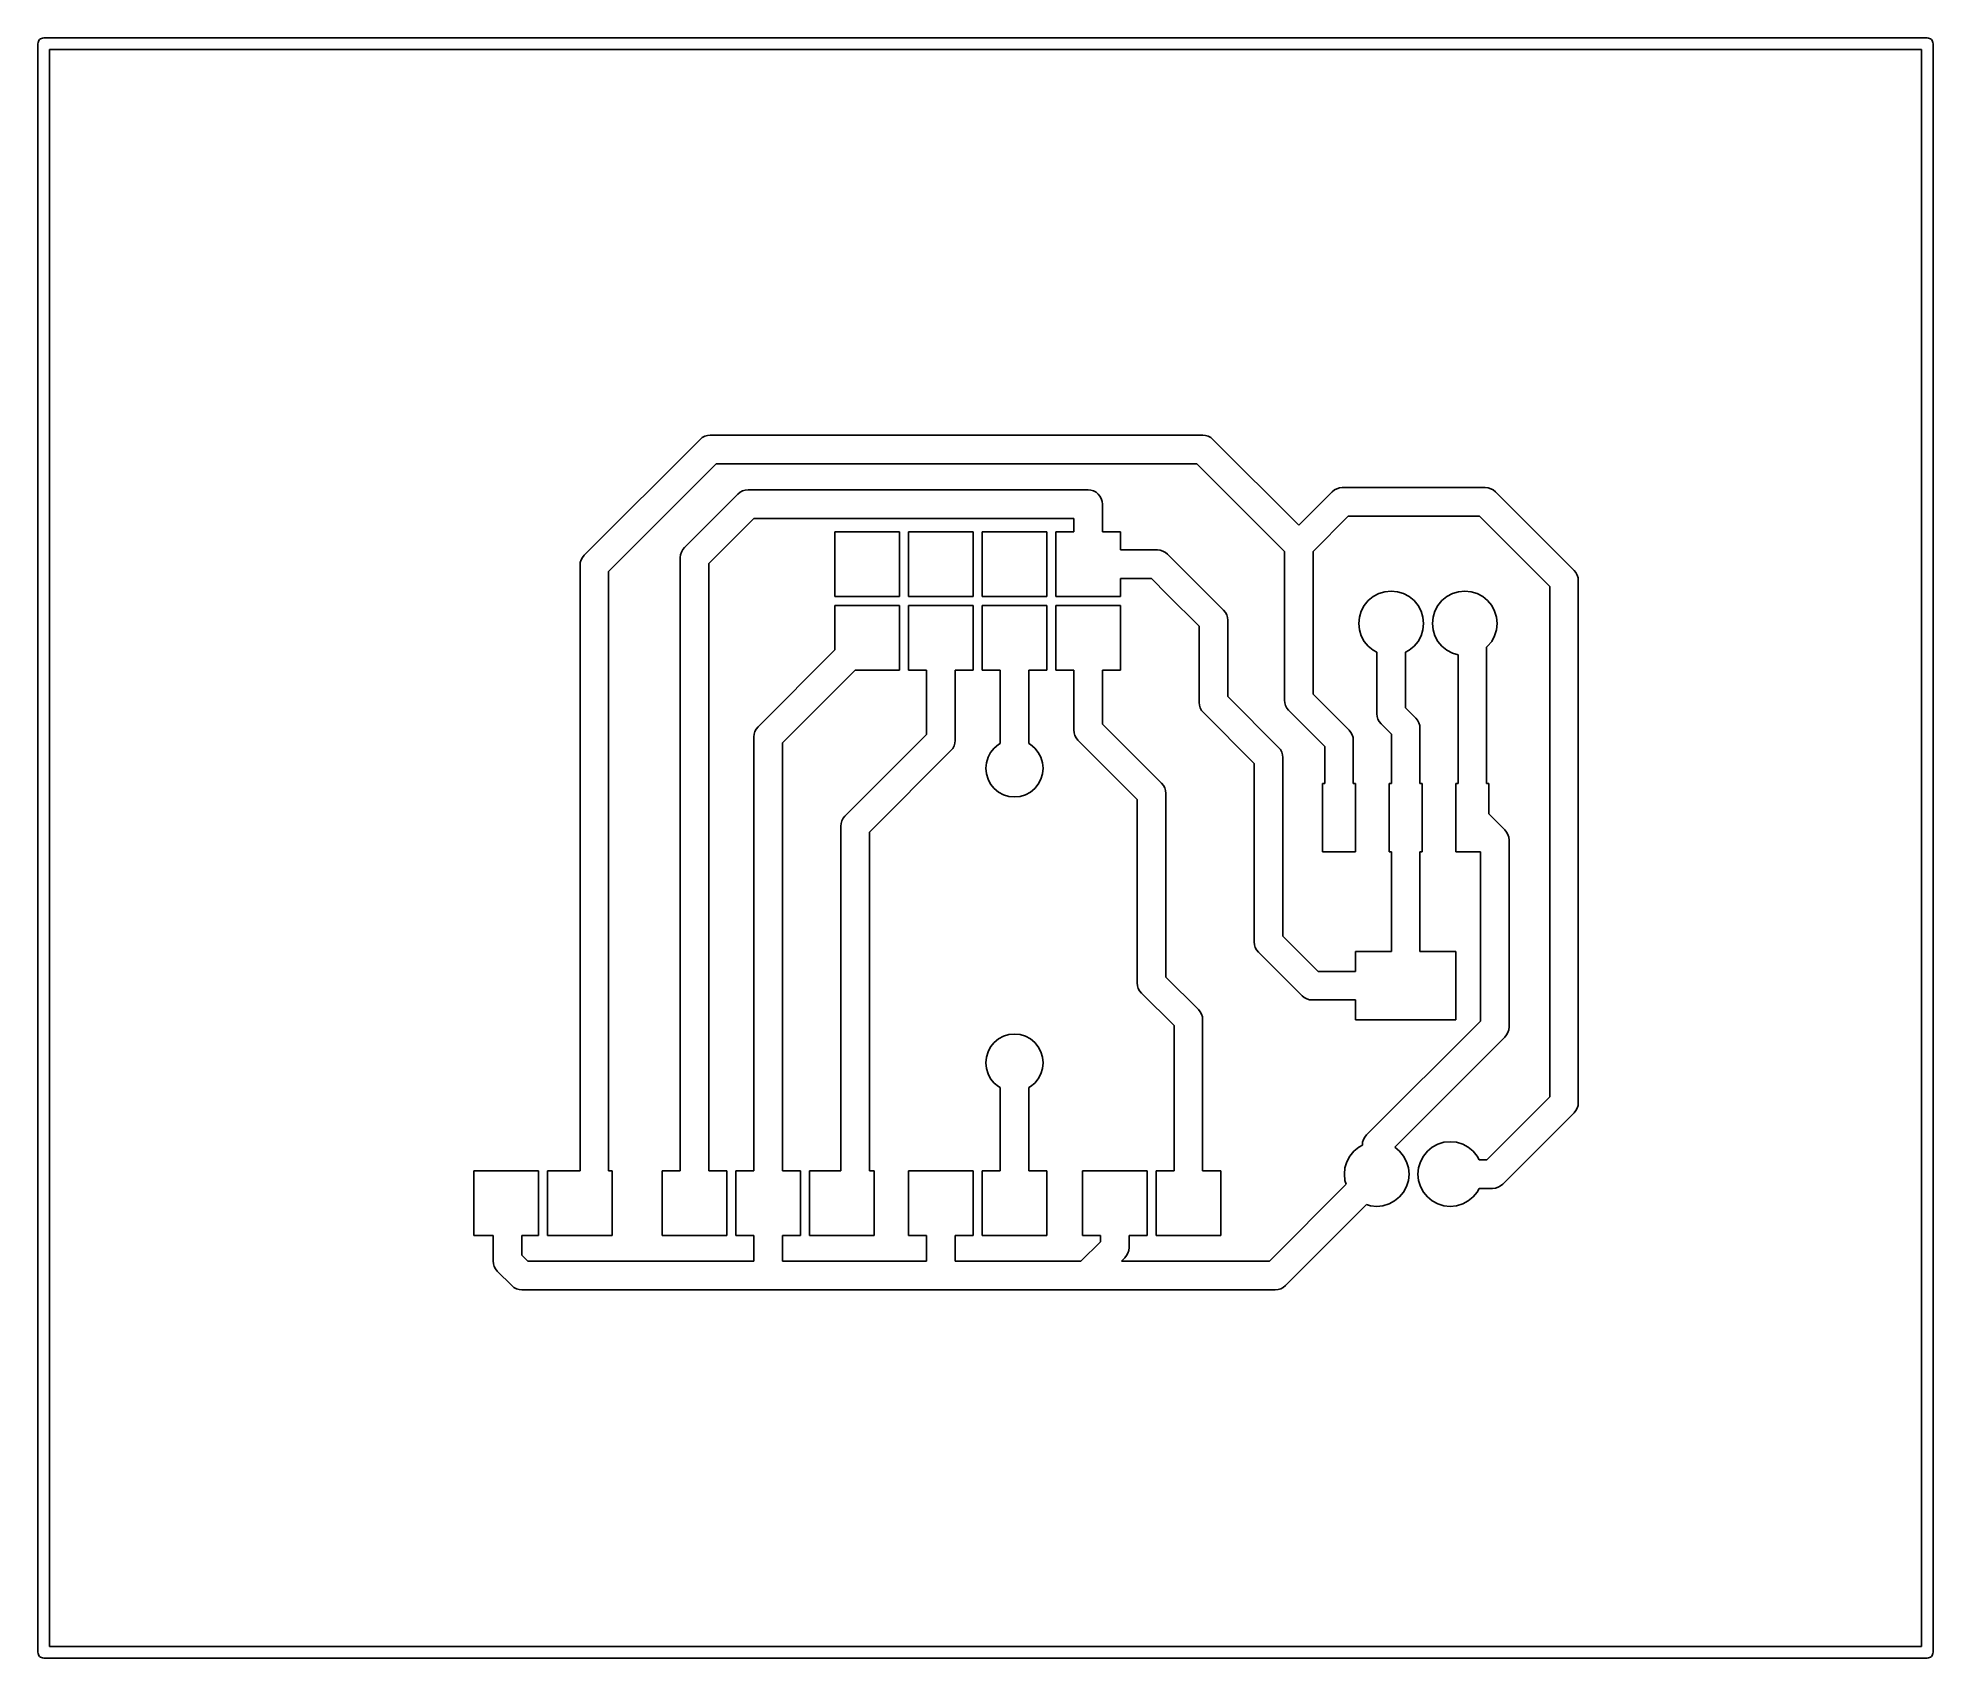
# Model space of a CAD drawing. Extents: x -61.2 to 4.2, y -8.7 to 47.2.
import ezdxf

# ---------------------------------------------------------------- set-up
doc = ezdxf.new("R2010")
doc.units = 0
doc.header["$LTSCALE"] = 0.000394
doc.layers.add('PLAN_1', color=7, linetype='CONTINUOUS')

msp = doc.modelspace()

# ---------------------------------------------------------------- linework, layer by layer
at = {"layer": 'PLAN_1', "color": 4}
for p, q in [((-61.167622, 47.112, 0.2), (-61.186253, 47.077148, 0.2)), ((-61.142551, 47.142548, 0.2), (-61.167622, 47.112, 0.2)), ((-61.112003, 47.167622, 0.2), (-61.142551, 47.142548, 0.2)), ((-61.077152, 47.186249, 0.2), (-61.112003, 47.167622, 0.2)), ((-61.039333, 47.19772, 0.2), (-61.077152, 47.186249, 0.2)), ((-61.000004, 47.201595, 0.2), (-61.039333, 47.19772, 0.2)), ((3.999989, 47.201595, 0.2), (-61.000004, 47.201595, 0.2)), ((4.039318, 47.19772, 0.2), (3.999989, 47.201595, 0.2)), ((4.077137, 47.186249, 0.2), (4.039318, 47.19772, 0.2)), ((4.111988, 47.167622, 0.2), (4.077137, 47.186249, 0.2)), ((4.142536, 47.142548, 0.2), (4.111988, 47.167622, 0.2)), ((4.167606, 47.112, 0.2), (4.142536, 47.142548, 0.2)), ((4.186237, 47.077148, 0.2), (4.167606, 47.112, 0.2)), ((-61.197727, 47.03933, 0.2), (-61.201595, 47, 0.2)), ((-61.201595, 47, 0.2), (-61.201595, -8.5, 0.2)), ((-61.186253, 47.077148, 0.2), (-61.197727, 47.03933, 0.2)), ((3.798397, 46.798405, 0.2), (-60.798412, 46.798405, 0.2)), ((-60.798412, 46.798405, 0.2), (-60.798412, -8.298405, 0.2)), ((3.798397, -8.298405, 0.2), (3.798397, 46.798405, 0.2)), ((4.197712, 47.03933, 0.2), (4.186237, 47.077148, 0.2)), ((4.20158, 47, 0.2), (4.197712, 47.03933, 0.2)), ((4.20158, -8.5, 0.2), (4.20158, 47, 0.2)), ((-38.274284, 33.410496, 0.2), (-38.349098, 33.349098, 0.2)), ((-38.188931, 33.45612, 0.2), (-38.274284, 33.410496, 0.2)), ((-38.096317, 33.484215, 0.2), (-38.188931, 33.45612, 0.2)), ((-38, 33.493698, 0.2), (-38.096317, 33.484215, 0.2)), ((-37, 33.493698, 0.2), (-38, 33.493698, 0.2)), ((-21, 33.493698, 0.2), (-37, 33.493698, 0.2)), ((-20.903683, 33.484215, 0.2), (-21, 33.493698, 0.2)), ((-20.811069, 33.45612, 0.2), (-20.903683, 33.484215, 0.2)), ((-20.725716, 33.410496, 0.2), (-20.811069, 33.45612, 0.2)), ((-20.650902, 33.349098, 0.2), (-20.725716, 33.410496, 0.2)), ((-38.349098, 33.349098, 0.2), (-42.349098, 29.349098, 0.2)), ((-17.689892, 30.388088, 0.2), (-20.650902, 33.349098, 0.2)), ((-41.506302, 28.795502, 0.2), (-37.795502, 32.506302, 0.2)), ((-37.795502, 32.506302, 0.2), (-37, 32.506302, 0.2)), ((-37, 32.506302, 0.2), (-21.204498, 32.506302, 0.2)), ((-21.204498, 32.506302, 0.2), (-18.349098, 29.650902, 0.2)), ((-37.044098, 31.4641, 0.2), (-38.889099, 29.619099, 0.2)), ((-36.969284, 31.525497, 0.2), (-37.044098, 31.4641, 0.2)), ((-36.88393, 31.571121, 0.2), (-36.969284, 31.525497, 0.2)), ((-36.791317, 31.599216, 0.2), (-36.88393, 31.571121, 0.2)), ((-36.695, 31.6087, 0.2), (-36.791317, 31.599216, 0.2)), ((-25.380001, 31.6087, 0.2), (-36.695, 31.6087, 0.2)), ((-24.960003, 31.6087, 0.2), (-25.380001, 31.6087, 0.2)), ((-24.863689, 31.599216, 0.2), (-24.960003, 31.6087, 0.2)), ((-24.771072, 31.571121, 0.2), (-24.863689, 31.599216, 0.2)), ((-24.685719, 31.525497, 0.2), (-24.771072, 31.571121, 0.2)), ((-24.610905, 31.4641, 0.2), (-24.685719, 31.525497, 0.2)), ((-24.549507, 31.389286, 0.2), (-24.610905, 31.4641, 0.2)), ((-16.536556, 31.54142, 0.2), (-17.689892, 30.388088, 0.2)), ((-16.461742, 31.602818, 0.2), (-16.536556, 31.54142, 0.2)), ((-16.376389, 31.648441, 0.2), (-16.461742, 31.602818, 0.2)), ((-16.283772, 31.676537, 0.2), (-16.376389, 31.648441, 0.2)), ((-16.187458, 31.68602, 0.2), (-16.283772, 31.676537, 0.2)), ((-11.251873, 31.68602, 0.2), (-16.187458, 31.68602, 0.2)), ((-11.155556, 31.676537, 0.2), (-11.251873, 31.68602, 0.2)), ((-11.062943, 31.648441, 0.2), (-11.155556, 31.676537, 0.2)), ((-10.977589, 31.602818, 0.2), (-11.062943, 31.648441, 0.2)), ((-10.902775, 31.54142, 0.2), (-10.977589, 31.602818, 0.2)), ((-8.186733, 28.825378, 0.2), (-10.902775, 31.54142, 0.2)), ((-24.503883, 31.303932, 0.2), (-24.549507, 31.389286, 0.2)), ((-24.475788, 31.211319, 0.2), (-24.503883, 31.303932, 0.2)), ((-24.466305, 31.115002, 0.2), (-24.475788, 31.211319, 0.2)), ((-24.466305, 30.156002, 0.2), (-24.466305, 31.115002, 0.2)), ((-38.046303, 29.065502, 0.2), (-36.490501, 30.621304, 0.2)), ((-36.490501, 30.621304, 0.2), (-25.453701, 30.621304, 0.2)), ((-31.464001, 30.156002, 0.2), (-33.696003, 30.156002, 0.2)), ((-33.696003, 30.156002, 0.2), (-33.696003, 27.924, 0.2)), ((-31.464001, 27.924, 0.2), (-31.464001, 30.156002, 0.2)), ((-28.924, 30.156002, 0.2), (-31.156002, 30.156002, 0.2)), ((-31.156002, 30.156002, 0.2), (-31.156002, 27.924, 0.2)), ((-28.924, 27.924, 0.2), (-28.924, 30.156002, 0.2)), ((-26.383999, 30.156002, 0.2), (-28.616001, 30.156002, 0.2)), ((-28.616001, 30.156002, 0.2), (-28.616001, 27.924, 0.2)), ((-26.383999, 27.924, 0.2), (-26.383999, 30.156002, 0.2)), ((-25.453701, 30.156002, 0.2), (-26.076, 30.156002, 0.2)), ((-26.076, 30.156002, 0.2), (-26.076, 27.924, 0.2)), ((-25.453701, 30.621304, 0.2), (-25.453701, 30.156002, 0.2)), ((-23.844006, 30.156002, 0.2), (-24.466305, 30.156002, 0.2)), ((-23.844006, 29.533699, 0.2), (-23.844006, 30.156002, 0.2)), ((-17.196194, 29.485394, 0.2), (-15.98296, 30.698624, 0.2)), ((-15.98296, 30.698624, 0.2), (-11.456371, 30.698624, 0.2)), ((-11.456371, 30.698624, 0.2), (-9.02953, 28.271786, 0.2)), ((-38.99612, 29.458931, 0.2), (-39.024216, 29.366318, 0.2)), ((-38.950497, 29.544285, 0.2), (-38.99612, 29.458931, 0.2)), ((-38.889099, 29.619099, 0.2), (-38.950497, 29.544285, 0.2)), ((-22.566669, 29.533699, 0.2), (-23.844006, 29.533699, 0.2)), ((-22.470356, 29.524216, 0.2), (-22.566669, 29.533699, 0.2)), ((-22.377739, 29.49612, 0.2), (-22.470356, 29.524216, 0.2)), ((-22.292385, 29.450497, 0.2), (-22.377739, 29.49612, 0.2)), ((-22.217571, 29.389099, 0.2), (-22.292385, 29.450497, 0.2)), ((-18.349098, 29.650902, 0.2), (-18.18359, 29.485394, 0.2)), ((-18.18359, 29.485394, 0.2), (-18.18359, 24.351921, 0.2)), ((-17.196194, 24.556419, 0.2), (-17.196194, 29.485394, 0.2)), ((-42.484215, 29.096317, 0.2), (-42.493698, 29, 0.2)), ((-42.493698, 29, 0.2), (-42.493698, 8.116, 0.2)), ((-42.45612, 29.188931, 0.2), (-42.484215, 29.096317, 0.2)), ((-42.410496, 29.274284, 0.2), (-42.45612, 29.188931, 0.2)), ((-42.349098, 29.349098, 0.2), (-42.410496, 29.274284, 0.2)), ((-41.506302, 8.116, 0.2), (-41.506302, 28.795502, 0.2)), ((-39.024216, 29.366318, 0.2), (-39.033699, 29.27, 0.2)), ((-39.033699, 29.27, 0.2), (-39.033699, 8.116, 0.2)), ((-38.046303, 8.116, 0.2), (-38.046303, 29.065502, 0.2)), ((-21.517574, 28.689098, 0.2), (-22.217571, 29.389099, 0.2)), ((-8.125336, 28.750565, 0.2), (-8.186733, 28.825378, 0.2)), ((-23.844006, 27.924, 0.2), (-23.844006, 28.546303, 0.2)), ((-23.844006, 28.546303, 0.2), (-22.771168, 28.546303, 0.2)), ((-22.771168, 28.546303, 0.2), (-22.215771, 27.990902, 0.2)), ((-20.284245, 27.455769, 0.2), (-21.517574, 28.689098, 0.2)), ((-9.02953, 28.271786, 0.2), (-9.02953, 23.345982, 0.2)), ((-8.079712, 28.665211, 0.2), (-8.125336, 28.750565, 0.2)), ((-8.051617, 28.572598, 0.2), (-8.079712, 28.665211, 0.2)), ((-8.042133, 28.47628, 0.2), (-8.051617, 28.572598, 0.2)), ((-8.042133, 23.345982, 0.2), (-8.042133, 28.47628, 0.2)), ((-33.696003, 27.924, 0.2), (-31.464001, 27.924, 0.2)), ((-31.464001, 27.616001, 0.2), (-33.696003, 27.616001, 0.2)), ((-33.696003, 27.616001, 0.2), (-33.696003, 26.082195, 0.2)), ((-31.464001, 25.383999, 0.2), (-31.464001, 27.616001, 0.2)), ((-31.156002, 27.924, 0.2), (-28.924, 27.924, 0.2)), ((-28.924, 27.616001, 0.2), (-31.156002, 27.616001, 0.2)), ((-31.156002, 27.616001, 0.2), (-31.156002, 25.383999, 0.2)), ((-28.924, 25.383999, 0.2), (-28.924, 27.616001, 0.2)), ((-28.616001, 27.924, 0.2), (-26.383999, 27.924, 0.2)), ((-26.383999, 27.616001, 0.2), (-28.616001, 27.616001, 0.2)), ((-28.616001, 27.616001, 0.2), (-28.616001, 25.383999, 0.2)), ((-26.383999, 25.383999, 0.2), (-26.383999, 27.616001, 0.2)), ((-26.076, 27.924, 0.2), (-23.844006, 27.924, 0.2)), ((-23.844006, 27.616001, 0.2), (-26.076, 27.616001, 0.2)), ((-26.076, 27.616001, 0.2), (-26.076, 25.383999, 0.2)), ((-23.844006, 25.383999, 0.2), (-23.844006, 27.616001, 0.2)), ((-22.215771, 27.990902, 0.2), (-21.127041, 26.902172, 0.2)), ((-15.427921, 27.620018, 0.2), (-15.531048, 27.427074, 0.2)), ((-15.289131, 27.789131, 0.2), (-15.427921, 27.620018, 0.2)), ((-15.120014, 27.927921, 0.2), (-15.289131, 27.789131, 0.2)), ((-14.927074, 28.031048, 0.2), (-15.120014, 27.927921, 0.2)), ((-14.71772, 28.094555, 0.2), (-14.927074, 28.031048, 0.2)), ((-14.5, 28.116001, 0.2), (-14.71772, 28.094555, 0.2)), ((-14.28228, 28.094555, 0.2), (-14.5, 28.116001, 0.2)), ((-14.072926, 28.031048, 0.2), (-14.28228, 28.094555, 0.2)), ((-13.879986, 27.927921, 0.2), (-14.072926, 28.031048, 0.2)), ((-13.710869, 27.789131, 0.2), (-13.879986, 27.927921, 0.2)), ((-13.572079, 27.620018, 0.2), (-13.710869, 27.789131, 0.2)), ((-13.468952, 27.427074, 0.2), (-13.572079, 27.620018, 0.2)), ((-12.88792, 27.620018, 0.2), (-12.991055, 27.427074, 0.2)), ((-12.749134, 27.789131, 0.2), (-12.88792, 27.620018, 0.2)), ((-12.580021, 27.927921, 0.2), (-12.749134, 27.789131, 0.2)), ((-12.387077, 28.031048, 0.2), (-12.580021, 27.927921, 0.2)), ((-12.177723, 28.094555, 0.2), (-12.387077, 28.031048, 0.2)), ((-11.960003, 28.116001, 0.2), (-12.177723, 28.094555, 0.2)), ((-11.742283, 28.094555, 0.2), (-11.960003, 28.116001, 0.2)), ((-11.532928, 28.031048, 0.2), (-11.742283, 28.094555, 0.2)), ((-11.339985, 27.927921, 0.2), (-11.532928, 28.031048, 0.2)), ((-11.170872, 27.789131, 0.2), (-11.339985, 27.927921, 0.2)), ((-11.032082, 27.620018, 0.2), (-11.170872, 27.789131, 0.2)), ((-10.928951, 27.427074, 0.2), (-11.032082, 27.620018, 0.2)), ((-21.127041, 26.902172, 0.2), (-21.127041, 24.273331, 0.2)), ((-20.222847, 27.380955, 0.2), (-20.284245, 27.455769, 0.2)), ((-20.177223, 27.295601, 0.2), (-20.222847, 27.380955, 0.2)), ((-20.149128, 27.202988, 0.2), (-20.177223, 27.295601, 0.2)), ((-20.139645, 27.10667, 0.2), (-20.149128, 27.202988, 0.2)), ((-20.139645, 24.477829, 0.2), (-20.139645, 27.10667, 0.2)), ((-15.594555, 27.21772, 0.2), (-15.616001, 27, 0.2)), ((-15.616001, 27, 0.2), (-15.594555, 26.78228, 0.2)), ((-15.531048, 27.427074, 0.2), (-15.594555, 27.21772, 0.2)), ((-13.405445, 27.21772, 0.2), (-13.468952, 27.427074, 0.2)), ((-13.383999, 27, 0.2), (-13.405445, 27.21772, 0.2)), ((-13.405445, 26.78228, 0.2), (-13.383999, 27, 0.2)), ((-13.054562, 27.21772, 0.2), (-13.076, 27, 0.2)), ((-13.076, 27, 0.2), (-13.054562, 26.78228, 0.2)), ((-12.991055, 27.427074, 0.2), (-13.054562, 27.21772, 0.2)), ((-10.865444, 27.21772, 0.2), (-10.928951, 27.427074, 0.2)), ((-10.844002, 27, 0.2), (-10.865444, 27.21772, 0.2)), ((-10.865444, 26.78228, 0.2), (-10.844002, 27, 0.2)), ((-15.594555, 26.78228, 0.2), (-15.531048, 26.572926, 0.2)), ((-15.531048, 26.572926, 0.2), (-15.427921, 26.379982, 0.2)), ((-15.427921, 26.379982, 0.2), (-15.289131, 26.210869, 0.2)), ((-15.289131, 26.210869, 0.2), (-15.120014, 26.072079, 0.2)), ((-13.879986, 26.072079, 0.2), (-13.710869, 26.210869, 0.2)), ((-13.710869, 26.210869, 0.2), (-13.572079, 26.379982, 0.2)), ((-13.572079, 26.379982, 0.2), (-13.468952, 26.572926, 0.2)), ((-13.468952, 26.572926, 0.2), (-13.405445, 26.78228, 0.2)), ((-13.054562, 26.78228, 0.2), (-12.991055, 26.572926, 0.2)), ((-12.991055, 26.572926, 0.2), (-12.88792, 26.379982, 0.2)), ((-12.88792, 26.379982, 0.2), (-12.749134, 26.210869, 0.2)), ((-12.749134, 26.210869, 0.2), (-12.580021, 26.072079, 0.2)), ((-11.206303, 26.181793, 0.2), (-11.170872, 26.210869, 0.2)), ((-11.206303, 21.479496, 0.2), (-11.206303, 26.181793, 0.2)), ((-11.170872, 26.210869, 0.2), (-11.032082, 26.379982, 0.2)), ((-11.032082, 26.379982, 0.2), (-10.928951, 26.572926, 0.2)), ((-10.928951, 26.572926, 0.2), (-10.865444, 26.78228, 0.2)), ((-33.696003, 26.082195, 0.2), (-36.349098, 23.4291, 0.2)), ((-15.120014, 26.072079, 0.2), (-14.993702, 26.004562, 0.2)), ((-14.993702, 26.004562, 0.2), (-14.993702, 23.885002, 0.2)), ((-14.006298, 26.004562, 0.2), (-13.879986, 26.072079, 0.2)), ((-14.006298, 24.0895, 0.2), (-14.006298, 26.004562, 0.2)), ((-12.580021, 26.072079, 0.2), (-12.387077, 25.968952, 0.2)), ((-12.387077, 25.968952, 0.2), (-12.193699, 25.910294, 0.2)), ((-12.193699, 25.910294, 0.2), (-12.193699, 21.479496, 0.2)), ((-35.506302, 22.8755, 0.2), (-32.997807, 25.383999, 0.2)), ((-32.997807, 25.383999, 0.2), (-31.464001, 25.383999, 0.2)), ((-31.156002, 25.383999, 0.2), (-30.533699, 25.383999, 0.2)), ((-30.533699, 25.383999, 0.2), (-30.533699, 23.164497, 0.2)), ((-29.546303, 22.959999, 0.2), (-29.546303, 25.383999, 0.2)), ((-29.546303, 25.383999, 0.2), (-28.924, 25.383999, 0.2)), ((-28.616001, 25.383999, 0.2), (-27.993698, 25.383999, 0.2)), ((-27.993698, 25.383999, 0.2), (-27.993698, 22.852123, 0.2)), ((-27.006298, 22.852119, 0.2), (-27.006298, 25.383999, 0.2)), ((-27.006298, 25.383999, 0.2), (-26.383999, 25.383999, 0.2)), ((-26.076, 25.383999, 0.2), (-25.453701, 25.383999, 0.2)), ((-25.453701, 25.383999, 0.2), (-25.453701, 23.323029, 0.2)), ((-24.466305, 23.527531, 0.2), (-24.466305, 25.383999, 0.2)), ((-24.466305, 25.383999, 0.2), (-23.844006, 25.383999, 0.2)), ((-21.127041, 24.273331, 0.2), (-21.117558, 24.177013, 0.2)), ((-18.384243, 22.722427, 0.2), (-20.139645, 24.477829, 0.2)), ((-18.18359, 24.351921, 0.2), (-18.174107, 24.255604, 0.2)), ((-18.174107, 24.255604, 0.2), (-18.146011, 24.162991, 0.2)), ((-15.950901, 23.311127, 0.2), (-17.196194, 24.556419, 0.2)), ((-21.117558, 24.177013, 0.2), (-21.089462, 24.0844, 0.2)), ((-21.089462, 24.0844, 0.2), (-21.043839, 23.999046, 0.2)), ((-21.043839, 23.999046, 0.2), (-20.982441, 23.924232, 0.2)), ((-20.982441, 23.924232, 0.2), (-19.227039, 22.168835, 0.2)), ((-18.146011, 24.162991, 0.2), (-18.100388, 24.077637, 0.2)), ((-18.100388, 24.077637, 0.2), (-18.03899, 24.002823, 0.2)), ((-18.03899, 24.002823, 0.2), (-16.793697, 22.757534, 0.2)), ((-14.993702, 23.885002, 0.2), (-14.984211, 23.788685, 0.2)), ((-14.984211, 23.788685, 0.2), (-14.95612, 23.696072, 0.2)), ((-14.95612, 23.696072, 0.2), (-14.910496, 23.610718, 0.2)), ((-14.910496, 23.610718, 0.2), (-14.849102, 23.535904, 0.2)), ((-13.650898, 23.734097, 0.2), (-14.006298, 24.0895, 0.2)), ((-13.589504, 23.659283, 0.2), (-13.650898, 23.734097, 0.2)), ((-13.54388, 23.573929, 0.2), (-13.589504, 23.659283, 0.2)), ((-13.515785, 23.481316, 0.2), (-13.54388, 23.573929, 0.2)), ((-36.484215, 23.176315, 0.2), (-36.493698, 23.079998, 0.2)), ((-36.493698, 23.079998, 0.2), (-36.493698, 8.116, 0.2)), ((-36.45612, 23.268929, 0.2), (-36.484215, 23.176315, 0.2)), ((-36.410496, 23.354282, 0.2), (-36.45612, 23.268929, 0.2)), ((-36.349098, 23.4291, 0.2), (-36.410496, 23.354282, 0.2)), ((-30.533699, 23.164497, 0.2), (-33.349098, 20.349098, 0.2)), ((-29.555786, 22.863686, 0.2), (-29.546303, 22.959999, 0.2)), ((-25.453701, 23.323029, 0.2), (-25.444218, 23.226715, 0.2)), ((-25.444218, 23.226715, 0.2), (-25.416122, 23.134098, 0.2)), ((-25.416122, 23.134098, 0.2), (-25.370499, 23.048744, 0.2)), ((-25.370499, 23.048744, 0.2), (-25.309101, 22.97393, 0.2)), ((-25.309101, 22.97393, 0.2), (-23.722549, 21.387379, 0.2)), ((-23.024353, 22.085579, 0.2), (-24.466305, 23.527531, 0.2)), ((-15.889503, 23.236313, 0.2), (-15.950901, 23.311127, 0.2)), ((-15.84388, 23.150959, 0.2), (-15.889503, 23.236313, 0.2)), ((-15.815784, 23.058346, 0.2), (-15.84388, 23.150959, 0.2)), ((-15.806301, 22.962029, 0.2), (-15.815784, 23.058346, 0.2)), ((-15.806301, 21.479496, 0.2), (-15.806301, 22.962029, 0.2)), ((-14.849102, 23.535904, 0.2), (-14.493702, 23.1805, 0.2)), ((-14.493702, 23.1805, 0.2), (-14.493702, 21.479496, 0.2)), ((-13.506298, 23.384998, 0.2), (-13.515785, 23.481316, 0.2)), ((-13.506298, 21.479496, 0.2), (-13.506298, 23.384998, 0.2)), ((-9.02953, 23.345982, 0.2), (-9.02953, 10.668666, 0.2)), ((-8.042133, 10.46417, 0.2), (-8.042133, 23.345982, 0.2)), ((-35.506302, 8.116, 0.2), (-35.506302, 22.8755, 0.2)), ((-32.506302, 19.795502, 0.2), (-29.690903, 22.610901, 0.2)), ((-29.690903, 22.610901, 0.2), (-29.629505, 22.685715, 0.2)), ((-29.629505, 22.685715, 0.2), (-29.583881, 22.771069, 0.2)), ((-29.583881, 22.771069, 0.2), (-29.555786, 22.863686, 0.2)), ((-28.413712, 22.378471, 0.2), (-28.469994, 22.192944, 0.2)), ((-28.322319, 22.549454, 0.2), (-28.413712, 22.378471, 0.2)), ((-28.199326, 22.699326, 0.2), (-28.322319, 22.549454, 0.2)), ((-28.049458, 22.822319, 0.2), (-28.199326, 22.699326, 0.2)), ((-27.993698, 22.852123, 0.2), (-28.049458, 22.822319, 0.2)), ((-26.950542, 22.822319, 0.2), (-27.006298, 22.852119, 0.2)), ((-26.800674, 22.699326, 0.2), (-26.950542, 22.822319, 0.2)), ((-26.677681, 22.549454, 0.2), (-26.800674, 22.699326, 0.2)), ((-26.586288, 22.378471, 0.2), (-26.677681, 22.549454, 0.2)), ((-26.53001, 22.192944, 0.2), (-26.586288, 22.378471, 0.2)), ((-18.322845, 22.647614, 0.2), (-18.384243, 22.722427, 0.2)), ((-18.277222, 22.56226, 0.2), (-18.322845, 22.647614, 0.2)), ((-18.249126, 22.469646, 0.2), (-18.277222, 22.56226, 0.2)), ((-18.239643, 22.373329, 0.2), (-18.249126, 22.469646, 0.2)), ((-18.239643, 16.211166, 0.2), (-18.239643, 22.373329, 0.2)), ((-16.793697, 22.757534, 0.2), (-16.793697, 21.479496, 0.2)), ((-28.469994, 22.192944, 0.2), (-28.488995, 22, 0.2)), ((-28.488995, 22, 0.2), (-28.469994, 21.807056, 0.2)), ((-28.469994, 21.807056, 0.2), (-28.413712, 21.621529, 0.2)), ((-28.413712, 21.621529, 0.2), (-28.322319, 21.450542, 0.2)), ((-26.677681, 21.450542, 0.2), (-26.586288, 21.621529, 0.2)), ((-26.586288, 21.621529, 0.2), (-26.53001, 21.807056, 0.2)), ((-26.511005, 22, 0.2), (-26.53001, 22.192944, 0.2)), ((-26.53001, 21.807056, 0.2), (-26.511005, 22, 0.2)), ((-22.42078, 21.48201, 0.2), (-23.024353, 22.085579, 0.2)), ((-19.227039, 22.168835, 0.2), (-19.227039, 16.006668, 0.2)), ((-28.322319, 21.450542, 0.2), (-28.199326, 21.300674, 0.2)), ((-28.199326, 21.300674, 0.2), (-28.049458, 21.177681, 0.2)), ((-28.049458, 21.177681, 0.2), (-27.878471, 21.086288, 0.2)), ((-27.878471, 21.086288, 0.2), (-27.692944, 21.030006, 0.2)), ((-27.692944, 21.030006, 0.2), (-27.5, 21.011005, 0.2)), ((-27.5, 21.011005, 0.2), (-27.307056, 21.030006, 0.2)), ((-27.307056, 21.030006, 0.2), (-27.121529, 21.086288, 0.2)), ((-27.121529, 21.086288, 0.2), (-26.950542, 21.177681, 0.2)), ((-26.950542, 21.177681, 0.2), (-26.800674, 21.300674, 0.2)), ((-26.800674, 21.300674, 0.2), (-26.677681, 21.450542, 0.2)), ((-23.722549, 21.387379, 0.2), (-23.263577, 20.928413, 0.2)), ((-22.359383, 21.407196, 0.2), (-22.42078, 21.48201, 0.2)), ((-22.313759, 21.321842, 0.2), (-22.359383, 21.407196, 0.2)), ((-22.285664, 21.229225, 0.2), (-22.313759, 21.321842, 0.2)), ((-22.27618, 21.132912, 0.2), (-22.285664, 21.229225, 0.2)), ((-22.27618, 14.798806, 0.2), (-22.27618, 21.132912, 0.2)), ((-16.793697, 21.479496, 0.2), (-16.8699, 21.479496, 0.2)), ((-16.8699, 21.479496, 0.2), (-16.8699, 19.120506, 0.2)), ((-15.730099, 21.479496, 0.2), (-15.806301, 21.479496, 0.2)), ((-15.730099, 19.120506, 0.2), (-15.730099, 21.479496, 0.2)), ((-14.493702, 21.479496, 0.2), (-14.569901, 21.479496, 0.2)), ((-14.569901, 21.479496, 0.2), (-14.569901, 19.120506, 0.2)), ((-13.430099, 21.479496, 0.2), (-13.506298, 21.479496, 0.2)), ((-13.430099, 19.120506, 0.2), (-13.430099, 21.479496, 0.2)), ((-12.193699, 21.479496, 0.2), (-12.269901, 21.479496, 0.2)), ((-12.269901, 21.479496, 0.2), (-12.269901, 19.120506, 0.2)), ((-11.1301, 21.479496, 0.2), (-11.206303, 21.479496, 0.2)), ((-11.1301, 20.428295, 0.2), (-11.1301, 21.479496, 0.2)), ((-33.349098, 20.349098, 0.2), (-33.410496, 20.274284, 0.2)), ((-23.263577, 20.928413, 0.2), (-23.263577, 14.59431, 0.2)), ((-10.576172, 19.874367, 0.2), (-11.1301, 20.428295, 0.2)), ((-33.484215, 20.096313, 0.2), (-33.493698, 20, 0.2)), ((-33.493698, 20, 0.2), (-33.493698, 8.116, 0.2)), ((-33.45612, 20.188931, 0.2), (-33.484215, 20.096313, 0.2)), ((-33.410496, 20.274284, 0.2), (-33.45612, 20.188931, 0.2)), ((-32.506302, 8.116, 0.2), (-32.506302, 19.795502, 0.2)), ((-10.514774, 19.799553, 0.2), (-10.576172, 19.874367, 0.2)), ((-10.469151, 19.714199, 0.2), (-10.514774, 19.799553, 0.2)), ((-10.441055, 19.621586, 0.2), (-10.469151, 19.714199, 0.2)), ((-10.431568, 19.525269, 0.2), (-10.441055, 19.621586, 0.2)), ((-16.8699, 19.120506, 0.2), (-15.730099, 19.120506, 0.2)), ((-14.569901, 19.120506, 0.2), (-14.493702, 19.120506, 0.2)), ((-14.493702, 19.120506, 0.2), (-14.493702, 15.679494, 0.2)), ((-13.506298, 15.679494, 0.2), (-13.506298, 19.120506, 0.2)), ((-13.506298, 19.120506, 0.2), (-13.430099, 19.120506, 0.2)), ((-12.269901, 19.120506, 0.2), (-11.418972, 19.120506, 0.2)), ((-11.418972, 19.120506, 0.2), (-11.418972, 13.279225, 0.2)), ((-10.431568, 13.074729, 0.2), (-10.431568, 19.525269, 0.2)), ((-19.227039, 16.006668, 0.2), (-19.217556, 15.910354, 0.2)), ((-19.217556, 15.910354, 0.2), (-19.189461, 15.817739, 0.2)), ((-19.189461, 15.817739, 0.2), (-19.143837, 15.732385, 0.2)), ((-19.143837, 15.732385, 0.2), (-19.082439, 15.657571, 0.2)), ((-17.022175, 14.993699, 0.2), (-18.239643, 16.211166, 0.2)), ((-19.082439, 15.657571, 0.2), (-17.575771, 14.150901, 0.2)), ((-14.493702, 15.679494, 0.2), (-15.725597, 15.679494, 0.2)), ((-15.725597, 15.679494, 0.2), (-15.725597, 14.993699, 0.2)), ((-12.274403, 15.679494, 0.2), (-13.506298, 15.679494, 0.2)), ((-12.274403, 13.320504, 0.2), (-12.274403, 15.679494, 0.2)), ((-23.263577, 14.59431, 0.2), (-23.254093, 14.497994, 0.2)), ((-23.254093, 14.497994, 0.2), (-23.225998, 14.405379, 0.2)), ((-23.225998, 14.405379, 0.2), (-23.180378, 14.320025, 0.2)), ((-21.150902, 13.673528, 0.2), (-22.27618, 14.798806, 0.2)), ((-15.725597, 14.993699, 0.2), (-17.022175, 14.993699, 0.2)), ((-23.180378, 14.320025, 0.2), (-23.118977, 14.245212, 0.2)), ((-23.118977, 14.245212, 0.2), (-21.993702, 13.119933, 0.2)), ((-17.575771, 14.150901, 0.2), (-17.500957, 14.089503, 0.2)), ((-17.500957, 14.089503, 0.2), (-17.415604, 14.04388, 0.2)), ((-17.415604, 14.04388, 0.2), (-17.32299, 14.015786, 0.2)), ((-17.32299, 14.015786, 0.2), (-17.226673, 14.006299, 0.2)), ((-17.226673, 14.006299, 0.2), (-15.725597, 14.006299, 0.2)), ((-15.725597, 14.006299, 0.2), (-15.725597, 13.320504, 0.2)), ((-21.993702, 13.119933, 0.2), (-21.993702, 8.116, 0.2)), ((-21.089504, 13.598714, 0.2), (-21.150902, 13.673528, 0.2)), ((-21.04388, 13.51336, 0.2), (-21.089504, 13.598714, 0.2)), ((-21.015789, 13.420745, 0.2), (-21.04388, 13.51336, 0.2)), ((-21.006298, 13.32443, 0.2), (-21.015789, 13.420745, 0.2)), ((-21.006298, 8.116, 0.2), (-21.006298, 13.32443, 0.2)), ((-15.725597, 13.320504, 0.2), (-12.274403, 13.320504, 0.2)), ((-11.418972, 13.279225, 0.2), (-15.349098, 9.349097, 0.2)), ((-28.199326, 12.539325, 0.2), (-28.322319, 12.389455, 0.2)), ((-28.049458, 12.662318, 0.2), (-28.199326, 12.539325, 0.2)), ((-27.878471, 12.753711, 0.2), (-28.049458, 12.662318, 0.2)), ((-27.692944, 12.809991, 0.2), (-27.878471, 12.753711, 0.2)), ((-27.5, 12.828994, 0.2), (-27.692944, 12.809991, 0.2)), ((-27.307056, 12.809991, 0.2), (-27.5, 12.828994, 0.2)), ((-27.121529, 12.753711, 0.2), (-27.307056, 12.809991, 0.2)), ((-26.950542, 12.662318, 0.2), (-27.121529, 12.753711, 0.2)), ((-26.800674, 12.539325, 0.2), (-26.950542, 12.662318, 0.2)), ((-26.677681, 12.389455, 0.2), (-26.800674, 12.539325, 0.2)), ((-14.376637, 8.925168, 0.2), (-10.576172, 12.725631, 0.2)), ((-10.576172, 12.725631, 0.2), (-10.514774, 12.800445, 0.2)), ((-10.514774, 12.800445, 0.2), (-10.469151, 12.885798, 0.2)), ((-10.469151, 12.885798, 0.2), (-10.441055, 12.978414, 0.2)), ((-10.441055, 12.978414, 0.2), (-10.431568, 13.074729, 0.2)), ((-28.469994, 12.032943, 0.2), (-28.488995, 11.839999, 0.2)), ((-28.488995, 11.839999, 0.2), (-28.469994, 11.647056, 0.2)), ((-28.413712, 12.218471, 0.2), (-28.469994, 12.032943, 0.2)), ((-28.322319, 12.389455, 0.2), (-28.413712, 12.218471, 0.2)), ((-26.586288, 12.218471, 0.2), (-26.677681, 12.389455, 0.2)), ((-26.53001, 12.032943, 0.2), (-26.586288, 12.218471, 0.2)), ((-26.511005, 11.839999, 0.2), (-26.53001, 12.032943, 0.2)), ((-26.53001, 11.647056, 0.2), (-26.511005, 11.839999, 0.2)), ((-28.469994, 11.647056, 0.2), (-28.413712, 11.461528, 0.2)), ((-28.413712, 11.461528, 0.2), (-28.322319, 11.290544, 0.2)), ((-28.322319, 11.290544, 0.2), (-28.199326, 11.140674, 0.2)), ((-28.199326, 11.140674, 0.2), (-28.049458, 11.01768, 0.2)), ((-26.950542, 11.01768, 0.2), (-26.800674, 11.140674, 0.2)), ((-26.800674, 11.140674, 0.2), (-26.677681, 11.290544, 0.2)), ((-26.677681, 11.290544, 0.2), (-26.586288, 11.461528, 0.2)), ((-26.586288, 11.461528, 0.2), (-26.53001, 11.647056, 0.2)), ((-28.049458, 11.01768, 0.2), (-27.993698, 10.987876, 0.2)), ((-27.993698, 10.987876, 0.2), (-27.993698, 8.116, 0.2)), ((-27.006298, 10.987878, 0.2), (-26.950542, 11.01768, 0.2)), ((-27.006298, 8.116, 0.2), (-27.006298, 10.987878, 0.2)), ((-9.02953, 10.668666, 0.2), (-11.204498, 8.493699, 0.2)), ((-10.650902, 7.650901, 0.2), (-8.186733, 10.115071, 0.2)), ((-8.186733, 10.115071, 0.2), (-8.125336, 10.189885, 0.2)), ((-8.125336, 10.189885, 0.2), (-8.079712, 10.275239, 0.2)), ((-8.079712, 10.275239, 0.2), (-8.051617, 10.367854, 0.2)), ((-8.051617, 10.367854, 0.2), (-8.042133, 10.46417, 0.2)), ((-15.45612, 9.18893, 0.2), (-15.484211, 9.096314, 0.2)), ((-15.410496, 9.274283, 0.2), (-15.45612, 9.18893, 0.2)), ((-15.349098, 9.349097, 0.2), (-15.410496, 9.274283, 0.2)), ((-15.927921, 8.620015, 0.2), (-16.031048, 8.427073, 0.2)), ((-15.789131, 8.78913, 0.2), (-15.927921, 8.620015, 0.2)), ((-15.620014, 8.927918, 0.2), (-15.789131, 8.78913, 0.2)), ((-15.493702, 8.995437, 0.2), (-15.620014, 8.927918, 0.2)), ((-15.484211, 9.096314, 0.2), (-15.493702, 8.995437, 0.2)), ((-14.210869, 8.78913, 0.2), (-14.376637, 8.925168, 0.2)), ((-14.072079, 8.620015, 0.2), (-14.210869, 8.78913, 0.2)), ((-13.968952, 8.427073, 0.2), (-14.072079, 8.620015, 0.2)), ((-13.38792, 8.620015, 0.2), (-13.491055, 8.427073, 0.2)), ((-13.249134, 8.78913, 0.2), (-13.38792, 8.620015, 0.2)), ((-13.080021, 8.927918, 0.2), (-13.249134, 8.78913, 0.2)), ((-12.887077, 9.031049, 0.2), (-13.080021, 8.927918, 0.2)), ((-12.677723, 9.094556, 0.2), (-12.887077, 9.031049, 0.2)), ((-12.460003, 9.115998, 0.2), (-12.677723, 9.094556, 0.2)), ((-12.242283, 9.094556, 0.2), (-12.460003, 9.115998, 0.2)), ((-12.032928, 9.031049, 0.2), (-12.242283, 9.094556, 0.2)), ((-11.839985, 8.927918, 0.2), (-12.032928, 9.031049, 0.2)), ((-11.670872, 8.78913, 0.2), (-11.839985, 8.927918, 0.2)), ((-11.532082, 8.620015, 0.2), (-11.670872, 8.78913, 0.2)), ((-11.464565, 8.493699, 0.2), (-11.532082, 8.620015, 0.2)), ((-43.924, 8.116, 0.2), (-46.156002, 8.116, 0.2)), ((-46.156002, 8.116, 0.2), (-46.156002, 5.884, 0.2)), ((-43.924, 5.884, 0.2), (-43.924, 8.116, 0.2)), ((-42.493698, 8.116, 0.2), (-43.616001, 8.116, 0.2)), ((-43.616001, 8.116, 0.2), (-43.616001, 5.884, 0.2)), ((-41.383999, 8.116, 0.2), (-41.506302, 8.116, 0.2)), ((-41.383999, 5.884, 0.2), (-41.383999, 8.116, 0.2)), ((-39.033699, 8.116, 0.2), (-39.656002, 8.116, 0.2)), ((-39.656002, 8.116, 0.2), (-39.656002, 5.884, 0.2)), ((-37.424, 8.116, 0.2), (-38.046303, 8.116, 0.2)), ((-37.424, 5.884, 0.2), (-37.424, 8.116, 0.2)), ((-36.493698, 8.116, 0.2), (-37.116001, 8.116, 0.2)), ((-37.116001, 8.116, 0.2), (-37.116001, 5.884, 0.2)), ((-34.883999, 8.116, 0.2), (-35.506302, 8.116, 0.2)), ((-34.883999, 5.884, 0.2), (-34.883999, 8.116, 0.2)), ((-33.493698, 8.116, 0.2), (-34.576, 8.116, 0.2)), ((-34.576, 8.116, 0.2), (-34.576, 5.884, 0.2)), ((-32.343998, 8.116, 0.2), (-32.506302, 8.116, 0.2)), ((-32.343998, 5.884, 0.2), (-32.343998, 8.116, 0.2)), ((-28.924, 8.116, 0.2), (-31.156002, 8.116, 0.2)), ((-31.156002, 8.116, 0.2), (-31.156002, 5.884, 0.2)), ((-28.924, 5.884, 0.2), (-28.924, 8.116, 0.2)), ((-27.993698, 8.116, 0.2), (-28.616001, 8.116, 0.2)), ((-28.616001, 8.116, 0.2), (-28.616001, 5.884, 0.2)), ((-26.383999, 8.116, 0.2), (-27.006298, 8.116, 0.2)), ((-26.383999, 5.884, 0.2), (-26.383999, 8.116, 0.2)), ((-22.924, 8.116, 0.2), (-25.156002, 8.116, 0.2)), ((-25.156002, 8.116, 0.2), (-25.156002, 5.884, 0.2)), ((-22.924, 5.884, 0.2), (-22.924, 8.116, 0.2)), ((-21.993702, 8.116, 0.2), (-22.616001, 8.116, 0.2)), ((-22.616001, 8.116, 0.2), (-22.616001, 5.884, 0.2)), ((-20.383999, 8.116, 0.2), (-21.006298, 8.116, 0.2)), ((-20.383999, 5.884, 0.2), (-20.383999, 8.116, 0.2)), ((-16.094555, 8.217719, 0.2), (-16.116001, 7.999999, 0.2)), ((-16.116001, 7.999999, 0.2), (-16.094555, 7.782279, 0.2)), ((-16.031048, 8.427073, 0.2), (-16.094555, 8.217719, 0.2)), ((-13.905445, 8.217719, 0.2), (-13.968952, 8.427073, 0.2)), ((-13.883999, 7.999999, 0.2), (-13.905445, 8.217719, 0.2)), ((-13.905445, 7.782279, 0.2), (-13.883999, 7.999999, 0.2)), ((-13.554562, 8.217719, 0.2), (-13.576, 7.999999, 0.2)), ((-13.576, 7.999999, 0.2), (-13.554562, 7.782279, 0.2)), ((-13.491055, 8.427073, 0.2), (-13.554562, 8.217719, 0.2)), ((-11.204498, 8.493699, 0.2), (-11.464565, 8.493699, 0.2)), ((-16.052979, 7.645217, 0.2), (-18.704494, 4.9937, 0.2)), ((-16.094555, 7.782279, 0.2), (-16.052979, 7.645217, 0.2)), ((-14.379986, 7.072079, 0.2), (-14.210869, 7.210868, 0.2)), ((-14.210869, 7.210868, 0.2), (-14.072079, 7.379983, 0.2)), ((-14.072079, 7.379983, 0.2), (-13.968952, 7.572925, 0.2)), ((-13.968952, 7.572925, 0.2), (-13.905445, 7.782279, 0.2)), ((-13.554562, 7.782279, 0.2), (-13.491055, 7.572925, 0.2)), ((-13.491055, 7.572925, 0.2), (-13.38792, 7.379983, 0.2)), ((-13.38792, 7.379983, 0.2), (-13.249134, 7.210868, 0.2)), ((-13.249134, 7.210868, 0.2), (-13.080021, 7.072079, 0.2)), ((-11.839985, 7.072079, 0.2), (-11.670872, 7.210868, 0.2)), ((-11.670872, 7.210868, 0.2), (-11.532082, 7.379983, 0.2)), ((-11.532082, 7.379983, 0.2), (-11.464565, 7.506299, 0.2)), ((-11.464565, 7.506299, 0.2), (-11, 7.506299, 0.2)), ((-11, 7.506299, 0.2), (-10.903683, 7.515786, 0.2)), ((-10.903683, 7.515786, 0.2), (-10.811069, 7.54388, 0.2)), ((-10.811069, 7.54388, 0.2), (-10.725716, 7.589503, 0.2)), ((-10.725716, 7.589503, 0.2), (-10.650902, 7.650901, 0.2)), ((-18.150902, 4.150901, 0.2), (-15.354782, 6.94702, 0.2)), ((-15.354782, 6.94702, 0.2), (-15.21772, 6.905442, 0.2)), ((-15.21772, 6.905442, 0.2), (-15, 6.883999, 0.2)), ((-15, 6.883999, 0.2), (-14.78228, 6.905442, 0.2)), ((-14.78228, 6.905442, 0.2), (-14.572926, 6.968949, 0.2)), ((-14.572926, 6.968949, 0.2), (-14.379986, 7.072079, 0.2)), ((-13.080021, 7.072079, 0.2), (-12.887077, 6.968949, 0.2)), ((-12.887077, 6.968949, 0.2), (-12.677723, 6.905442, 0.2)), ((-12.677723, 6.905442, 0.2), (-12.460003, 6.883999, 0.2)), ((-12.460003, 6.883999, 0.2), (-12.242283, 6.905442, 0.2)), ((-12.242283, 6.905442, 0.2), (-12.032928, 6.968949, 0.2)), ((-12.032928, 6.968949, 0.2), (-11.839985, 7.072079, 0.2)), ((-46.156002, 5.884, 0.2), (-45.493698, 5.884, 0.2)), ((-45.493698, 5.884, 0.2), (-45.493698, 5, 0.2)), ((-44.506302, 5.204497, 0.2), (-44.506302, 5.884, 0.2)), ((-44.506302, 5.884, 0.2), (-43.924, 5.884, 0.2)), ((-43.616001, 5.884, 0.2), (-41.383999, 5.884, 0.2)), ((-39.656002, 5.884, 0.2), (-37.424, 5.884, 0.2)), ((-37.116001, 5.884, 0.2), (-36.493698, 5.884, 0.2)), ((-36.493698, 5.884, 0.2), (-36.493698, 4.9937, 0.2)), ((-35.506302, 4.9937, 0.2), (-35.506302, 5.884, 0.2)), ((-35.506302, 5.884, 0.2), (-34.883999, 5.884, 0.2)), ((-34.576, 5.884, 0.2), (-32.343998, 5.884, 0.2)), ((-31.156002, 5.884, 0.2), (-30.533699, 5.884, 0.2)), ((-30.533699, 5.884, 0.2), (-30.533699, 4.9937, 0.2)), ((-29.546303, 4.9937, 0.2), (-29.546303, 5.884, 0.2)), ((-29.546303, 5.884, 0.2), (-28.924, 5.884, 0.2)), ((-28.616001, 5.884, 0.2), (-26.383999, 5.884, 0.2)), ((-24.533703, 5.664496, 0.2), (-25.204494, 4.9937, 0.2)), ((-25.156002, 5.884, 0.2), (-24.533703, 5.884, 0.2)), ((-24.533703, 5.884, 0.2), (-24.533703, 5.664496, 0.2)), ((-23.629505, 5.185715, 0.2), (-23.583881, 5.27107, 0.2)), ((-23.583881, 5.27107, 0.2), (-23.55579, 5.363684, 0.2)), ((-23.55579, 5.363684, 0.2), (-23.546299, 5.46, 0.2)), ((-23.546299, 5.46, 0.2), (-23.546299, 5.884, 0.2)), ((-23.546299, 5.884, 0.2), (-22.924, 5.884, 0.2)), ((-22.616001, 5.884, 0.2), (-20.383999, 5.884, 0.2)), ((-45.493698, 5, 0.2), (-45.484215, 4.903684, 0.2)), ((-45.484215, 4.903684, 0.2), (-45.45612, 4.811069, 0.2)), ((-45.45612, 4.811069, 0.2), (-45.410496, 4.725715, 0.2)), ((-45.410496, 4.725715, 0.2), (-45.349098, 4.650902, 0.2)), ((-45.349098, 4.650902, 0.2), (-44.849098, 4.150902, 0.2)), ((-44.295506, 4.9937, 0.2), (-44.506302, 5.204497, 0.2)), ((-36.493698, 4.9937, 0.2), (-44.295506, 4.9937, 0.2)), ((-30.533699, 4.9937, 0.2), (-35.506302, 4.9937, 0.2)), ((-25.204494, 4.9937, 0.2), (-29.546303, 4.9937, 0.2)), ((-23.808102, 4.9937, 0.2), (-23.690903, 5.110902, 0.2)), ((-18.704494, 4.9937, 0.2), (-23.808102, 4.9937, 0.2)), ((-23.690903, 5.110902, 0.2), (-23.629505, 5.185715, 0.2)), ((-44.849098, 4.150902, 0.2), (-44.774284, 4.089503, 0.2)), ((-44.774284, 4.089503, 0.2), (-44.688931, 4.04388, 0.2)), ((-44.688931, 4.04388, 0.2), (-44.596317, 4.015786, 0.2)), ((-44.596317, 4.015786, 0.2), (-44.5, 4.0063, 0.2)), ((-44.5, 4.0063, 0.2), (-36, 4.0063, 0.2)), ((-36, 4.0063, 0.2), (-30, 4.0063, 0.2)), ((-30, 4.0063, 0.2), (-25, 4.0063, 0.2)), ((-25, 4.0063, 0.2), (-18.5, 4.0063, 0.2)), ((-18.5, 4.0063, 0.2), (-18.403683, 4.015786, 0.2)), ((-18.403683, 4.015786, 0.2), (-18.311069, 4.04388, 0.2)), ((-18.311069, 4.04388, 0.2), (-18.225716, 4.089503, 0.2)), ((-18.225716, 4.089503, 0.2), (-18.150902, 4.150901, 0.2)), ((-61.201595, -8.5, 0.2), (-61.197727, -8.53933, 0.2)), ((-60.798412, -8.298405, 0.2), (3.798397, -8.298405, 0.2)), ((4.197712, -8.53933, 0.2), (4.20158, -8.5, 0.2)), ((-61.197727, -8.53933, 0.2), (-61.186253, -8.577147, 0.2)), ((-61.186253, -8.577147, 0.2), (-61.167622, -8.612, 0.2)), ((-61.167622, -8.612, 0.2), (-61.142551, -8.64255, 0.2)), ((-61.142551, -8.64255, 0.2), (-61.112003, -8.667621, 0.2)), ((-61.112003, -8.667621, 0.2), (-61.077152, -8.68625, 0.2)), ((-61.077152, -8.68625, 0.2), (-61.039333, -8.697721, 0.2)), ((-61.039333, -8.697721, 0.2), (-61.000004, -8.701595, 0.2)), ((-61.000004, -8.701595, 0.2), (3.999989, -8.701595, 0.2)), ((3.999989, -8.701595, 0.2), (4.039318, -8.697721, 0.2)), ((4.039318, -8.697721, 0.2), (4.077137, -8.68625, 0.2)), ((4.077137, -8.68625, 0.2), (4.111988, -8.667621, 0.2)), ((4.111988, -8.667621, 0.2), (4.142536, -8.64255, 0.2)), ((4.142536, -8.64255, 0.2), (4.167606, -8.612, 0.2)), ((4.167606, -8.612, 0.2), (4.186237, -8.577147, 0.2)), ((4.186237, -8.577147, 0.2), (4.197712, -8.53933, 0.2))]:
    msp.add_line(p, q, dxfattribs=at)

doc.saveas('drawing.dxf')
